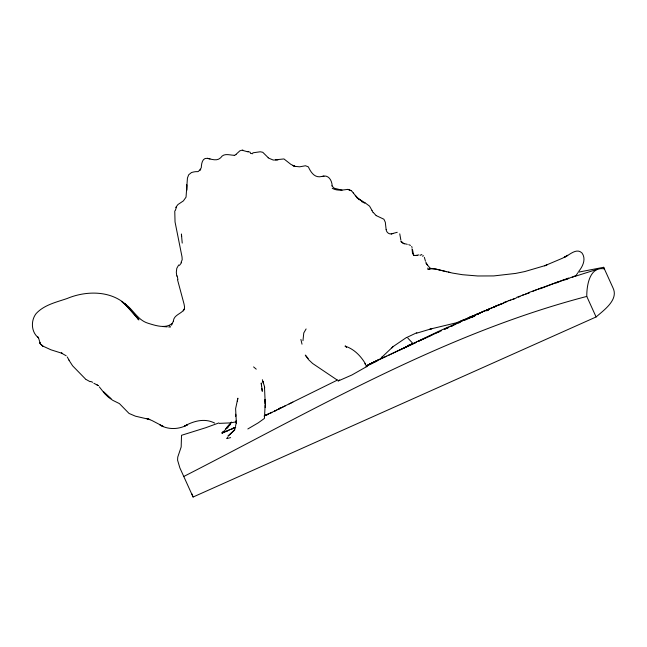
<?xml version="1.0" encoding="UTF-8"?>
<svg xmlns="http://www.w3.org/2000/svg" width="647" height="647" viewBox="0 0 647 647"><rect width="100%" height="100%" fill="white"/><g stroke="black" fill="none" stroke-linecap="round" stroke-linejoin="round"><path stroke-width="0.97" d="M247.825 428.969L258.25 422.839L264.413 418.415L265.254 403.218L265.068 399.514L265.246 403.906L264.453 386.388L264.72 387.885M265.213 407.578L265.246 405.095M302.966 340.718L303.775 332.954L306.104 328.943M174.763 210.922L175.038 221.921L182.042 256.988L182.187 259.746L181.031 262.431M191.957 493.936L193.089 497.025L596.097 316.965L586.78 296.423C586.667 285.861 589.49 266.313 604.169 268.853L603.651 267.292L577.908 272.258M225.811 428.921L224.735 430.627M237.287 401.132L237.878 398.188L235.605 408.71L236.398 423.146L236.074 420.631M236.325 422.58L236.39 422.07L235.492 426.365M222.964 432.633L222.422 432.916L224.113 432.05L221.945 433.021L222.422 432.503M175.337 210.493L176.388 207.266M173.339 321.082C173.962 314.579 181.661 313.949 184.379 309.015M173.453 320.952L171.56 325.247M338.381 380.776L338.082 381.051L351.879 375.001L367.084 366.372L365.984 366.72M235.201 428.338L234.125 430.425L229.766 434.679M178.709 264.971L176.793 268.335L176.316 272.241L176.76 276.164M124.596 303.386L126.27 304.931C110.653 290.285 86.002 290.616 67.191 298.485C56.37 302.206 44.101 304.858 36.103 313.617C30.555 320.694 31.169 332.396 38.602 337.88L37.494 336.699L38.521 337.888L40.381 343.872L42.791 346.056L50.984 349.817L62.419 353.416L61.311 353.003L66.172 355.785M183.263 310.908L184.258 309.387L184.557 306.977L184.055 304.09L177.577 279.941M577.561 273.228L575.903 275.711L574.447 276.576M578.855 271.222C582.898 266.305 586.222 258.913 582.057 253.074C576.655 247.558 569.74 254.805 564.572 257.215L567.718 255.298L562.542 258.193L544.75 265.731L545.292 265.537L524.782 271.562L515.61 273.422L493.774 275.921L477.745 275.978L462.459 274.708L452.39 273.058L436.191 269.136L431.549 268.788L428.16 269.532L427.764 268.068M175.725 207.477L177.957 204.533L183.4 200.885L186.037 197.157L187.444 178.054L188.681 174.787L191.496 172.523C199.729 170.08 196.599 174.18 201.266 167.808C201.46 164.014 202.179 157.528 207.412 158.337C211.706 159.235 216.939 161.435 220.627 157.803C223.822 152.643 229.58 155.24 234.271 155.28M179.454 265.399L181.532 262.69M226.353 428.726L226.693 428.306M228.019 436.199L234.796 429.77L228.084 435.908M226.499 428.597L230.413 424.197L226.143 428.427M391.872 347.908L393.279 346.404L381.229 357.823L382.741 356.424M172.256 323.306C165.947 329.064 155.466 325.554 148.123 323.265C137.997 320.273 133.638 310.253 125.607 304.316M226.434 427.845L231.537 422.07M221.945 433.021C223.28 432.01 221.436 432.123 224.121 431.137M225.94 428.775L229.531 424.796L227.801 426.648M229.556 425.03L230.097 424.505M199.729 170.582L200.724 169.627M420.138 255.403L421.423 254.53L422.03 254.95M236.082 154.285L239.932 150.783L242.795 149.975M228.359 426.163L226.49 427.982M232.734 428.735L235.726 427.23L231.254 429.382M377.977 359.797L377.638 360.055L386.704 356.149M596.097 316.965C603.902 310.123 618.896 299.723 612.968 287.834L603.651 267.292M393.133 346.566L406.583 337.419M229.499 429.705L225.649 431.743L234.077 427.716M338.923 380.436L339.699 379.975M428.16 269.532L430.223 268.311L434.63 268.837L446.656 271.74M407.853 338.106L412.964 343.533L404.48 347.738M370.61 363.719L372.704 362.571L367.367 365.32M376.643 360.743L368.078 365.126L371.71 363.25L369.34 364.512M422.491 256.196L423.575 255.783M373.659 362.352L375.875 361.155M223.336 431.727L224.258 431.234M574.843 275.986L566.376 279.278M193.089 497.025L183.772 476.483C314.685 409.543 443.389 333.812 586.78 296.423M372.276 363.024L375.939 361.196L370.084 364.115M234.271 155.474L236.09 154.56M276.916 409.972L274.692 411.023L337.766 379.91M226.709 431.064L223.142 432.697M370.917 363.703L376.611 360.872M371.402 363.468L368.054 365.207M366.647 365.684L439.491 330.94L484.433 311.029M289.088 403.971L290.495 403.283M290.964 403.057L292.832 402.143M279.65 408.605L278.291 409.268L285.327 405.815M366.873 365.838L377.444 360.735M275.468 410.659L269.678 413.401M401.528 349.145L403.024 348.434M399.951 349.906L390.853 354.208M406.85 337.443L416.838 332.695M270.608 412.956L271.91 412.341L264.041 416.053M388.346 355.389L390.173 354.524M399.644 350.132L401.431 349.299M403.218 348.458L416.619 342.158L402.127 348.911M418.407 341.325L421.981 339.643M418.213 341.39L426.268 337.653M279.391 408.306L280.79 407.659M422.879 339.23L431.856 335.106M436.345 333.043L439.038 331.806M568.519 278.073L529.222 292.395M428.063 336.828L436.143 333.132M437.938 332.315L441.529 330.674M444.222 329.444L446.018 328.619M557.779 281.987L540.253 288.732M445.322 328.935L448.921 327.325M450.563 326.589L456.119 324.107M457.833 323.346L460.624 322.101M464.198 320.5L466.026 319.683M564.184 279.827L556.169 282.982M446.915 328.223L448.711 327.422M451.412 326.225L453.207 325.425M467.247 318.47L472.957 315.987M568.786 278.436L564.621 280.022M473.733 315.655L456.531 322.748L429.972 329.137L432.528 328.433L416.636 333.197M473.968 316.27L471.234 317.451L473.903 316.318M486.714 310.754L488.534 309.962L486.746 310.738M479.112 313.334L468.582 317.766L472.714 316.092L469.366 317.499M478.974 313.391L476.297 314.539L477.793 313.9M466.924 319.286L475.035 315.785M477.162 314.175L479.217 313.302L477.292 314.118M480.09 312.913L482.007 312.089M465.274 319.335L460.696 321.292M477.874 313.924L482.444 311.967M486.35 310.236L488.226 309.444M483.932 311.272L489.124 309.137M486.868 310.091L482.12 311.749M472.003 316.391L472.528 316.173M471.356 316.658L479.298 313.277M487.814 309.622L489.116 309.072M495.659 306.395L488.986 308.926M572.239 277.393L573.622 276.819M485.339 310.649L506.916 301.664M502.023 303.758L495.505 305.966M493.71 307.139L495.651 306.33M541.782 287.786L538.272 289.16M503.366 303.192L498.319 305.069M494.033 307.042L495.893 306.274M407.917 345.474L412.964 343.533M544.75 265.731L546.974 264.833L546.424 265.06M512.667 299.424L516.322 297.96M514.648 298.631L503.973 302.424M518.182 297.224L520.034 296.496M536.492 289.816L532.902 291.239M529.278 292.865L516.686 297.337M522.364 295.21L523.625 294.733M529.238 292.63L525.51 294.029M218.807 422.952L205.859 427.683L181.516 435.302L181.176 446.972L177.755 457.081L177.577 460.146L179.85 467.846L183.772 476.483M508.865 300.701L510.774 300.062M575.66 276.148L597.699 269.16M235.751 421.909L230.712 422.879L219.349 423.373M392.834 233.527L391.217 233.915L397.25 232.289M418.916 254.894L414.84 255.549L413.579 255.088L412.511 253.284L412.026 248.763M417.097 255.541L413.708 255.428L412.56 249.928M275.476 159.801L283.968 158.944L290.818 164.322L294.87 166.336L299.634 166.813L305.497 165.761L308.36 166.869C310.795 172.207 314.644 178.305 321.721 176.485C328.336 174.197 331.822 180.044 332.178 185.705M277.935 159.971L273.196 160.035L268.165 157.917M227.55 437.461L226.741 438.569L230.639 437.607M252.84 152.813L260.248 151.778L262.763 152.28L268.19 157.65M168.624 326.978L170.468 327.026L169.627 325.635M391.298 233.899C388.693 234.271 386.445 232.176 386.146 229.661M162.793 326.541L167.169 326.872M342.061 190.186L334.297 188.245L331.798 185.843M407.303 244.307L402.685 243.256M250.389 153.396L252.759 153.735M208.682 158.555L207.436 158.369L209.992 158.919M242.617 150.395L248.076 151.899M448.403 272.072L450.401 272.597M248.125 151.56L250.518 152.393M214.642 423.065C204.897 418.059 194.14 420.744 184.541 426.066L187.509 424.796C179.106 429.487 168.455 429.948 160.019 425.079L163.06 426.341L151.956 420.518L146.918 418.552L149.821 419.531L135.417 416.175L129.06 413.449L119.42 403.599L112.813 400.339L108.478 397.274L104.749 393.708L99.298 386.857M348.256 189.49L351.394 190.719L353.448 193.057M408.767 244.695L410.513 245.391M351.086 190.671L347.908 189.361C342.756 190.016 336.966 191.124 332.243 188.285M345.91 346.557L346.428 346.889L345.021 346.129C353.909 348.879 360.719 355.874 365.385 363.735M90.726 381.447L92.683 382.288M93.872 383.275L98.449 385.685M361.883 201.743L364.673 203.085M357.015 197.861L364.9 202.746M404.197 243.911L401.245 241.347M90.119 381.714L86.043 379.449M364.924 202.705L369.558 206.134L372.057 210.518M376.198 215.597L383.906 219.236L385.305 222.22L386.13 229.572M362.077 201.338L357.209 197.586L353.294 193M111.082 398.649L103.641 391.775M96.654 384.544L98.029 385.604M85.663 379.191L72.61 365.814L68.922 360.12M336.917 379.838L312.622 363.485L308.587 359.675L305.287 355.09L308.166 358.503M253.584 366.914L256.244 369.162M376.158 215.58L373.222 212.41M359.231 199.826L355.227 195.451M126.003 305.335L138.66 319.553L129.23 308.296L121.911 301.639L125.453 304.802M426.033 263.329L430.223 268.311M137.035 317.442L138.887 319.933L136.784 317.079M345.587 346.072L346.46 347.269M400.889 241.428L401.617 242.439M364.811 363.622L366.978 366.655M371.952 210.55L373.076 212.475M67.248 356.958L69.059 360.161M425.847 262.124L427.578 265.399M399.757 233.826L400.881 240.199M425.435 261.089L424.343 257.312M411.67 246.458L412.082 247.558M262.358 379.708L264.494 386.599M263.183 382.078L263.03 381.625L263.378 383.574M300.904 339.432L302.012 344.18M177.197 275.865L177.909 279.625M261.881 388.491L262.286 391.306L261.234 382.984L261.534 385.758M181.637 236.527L181.411 233.996L182.219 243.094M235.67 415.738L235.621 414.201L235.702 416.45M186.708 184.759L186.716 190.275L186.708 184.759M227.429 427.408L227.04 427.91L228.035 426.769L227.429 427.408M268.327 414.04L265.852 415.212L268.327 414.04M266.273 414.994L264.955 415.592L267.381 414.492L266.273 414.994M463.681 320.014L461.214 321.074L463.681 320.014M323.832 176.316L321.753 176.526L323.807 176.34M294.911 166.336L292.848 165.535L294.87 166.336M42.791 346.056L41.497 345.005L42.791 346.056M40.462 343.978L39.71 342.522L40.462 343.978"/></g></svg>
